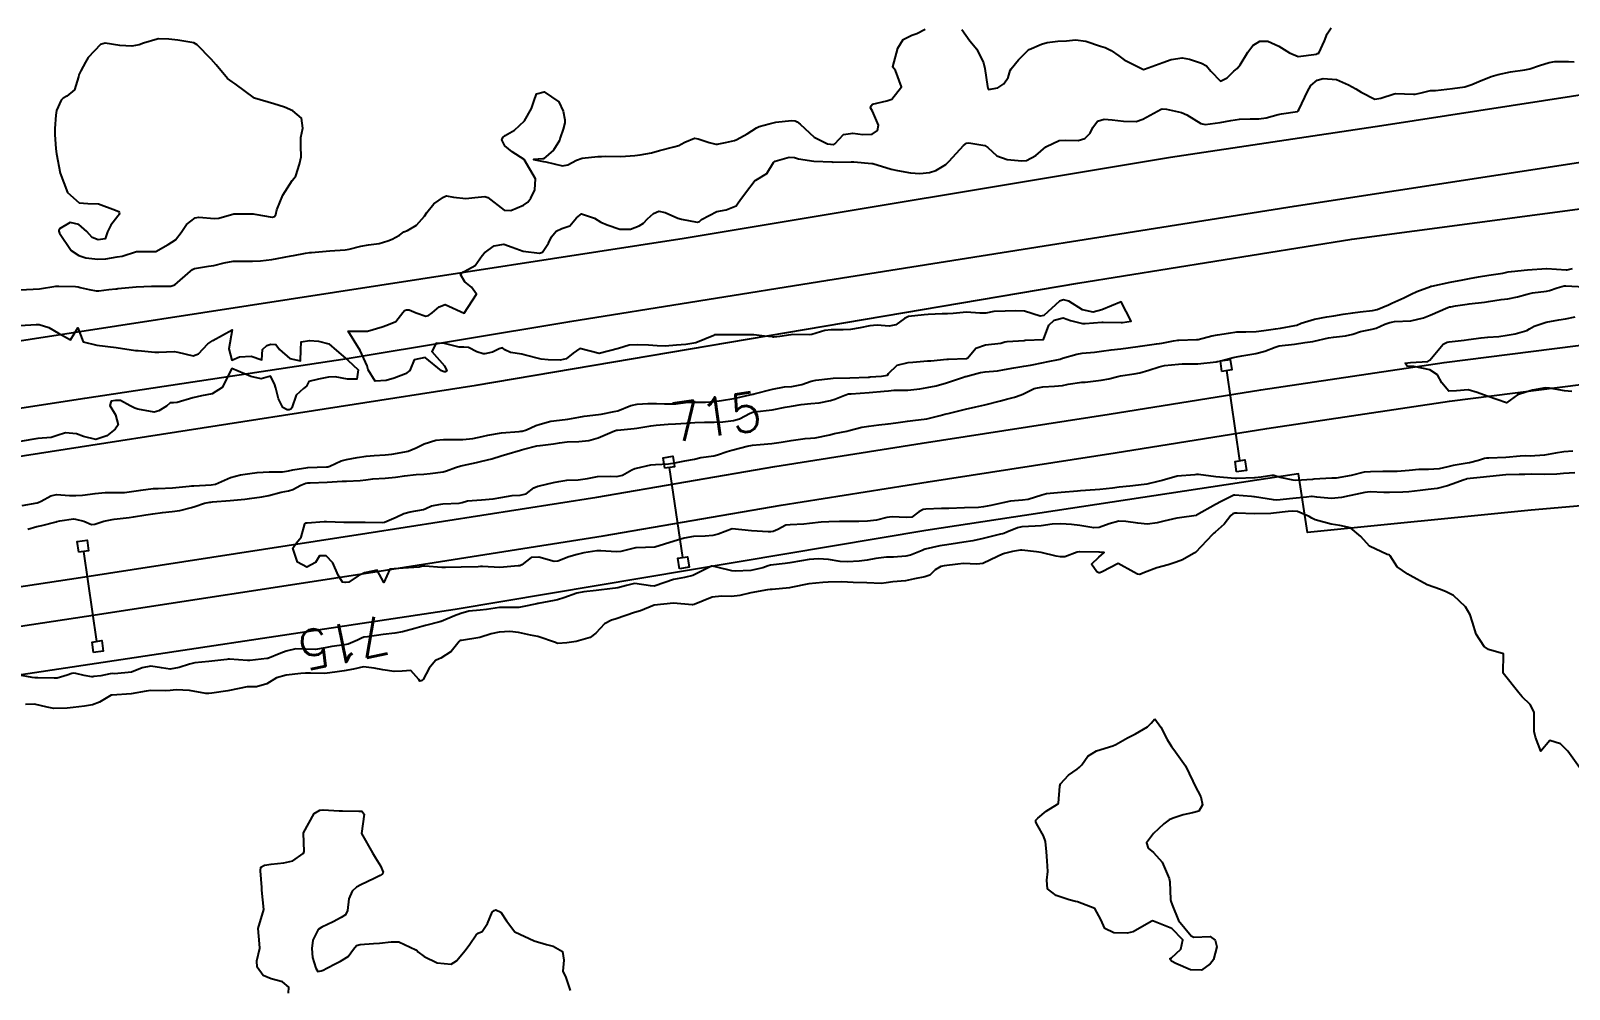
# Model space of a CAD drawing. Header units: metres. Extents: x 307586 to 320046, y 7427249 to 7434250.
# Drawn here: x 310636.6 to 310795.9, y 7432632.2 to 7432731.5 of the extents above; entities that cross this region are included whole.
import ezdxf
from ezdxf.enums import TextEntityAlignment as Align

# ---------------------------------------------------------------- set-up
doc = ezdxf.new("R2010")
doc.units = ezdxf.units.M
doc.header["$MEASUREMENT"] = 0
for name, color, linetype in [('Cotas', 45, 'Continuous'), ('Curvas de Nivel 1m', 11, 'Continuous'), ('Curvas de Nivel 5m', 15, 'Continuous'), ('Divisa', 42, 'FENCELINE2'), ('Linha Férrea', 20, 'Continuous'), ('Portico', 45, 'Continuous'), ('Vias Primárias', 230, 'Continuous')]:
    doc.layers.add(name, color=color, linetype=linetype)
doc.styles.add('Style-STANDARD', font='STANDARD.shx')
doc.linetypes.add('FENCELINE2', pattern='A,0.25,-0.1,[132,ltypeshp.shx,S=0.1,R=0,X=-0.1,Y=0],-0.1,1', length=1.45)

msp = doc.modelspace()

# ---------------------------------------------------------------- linework, layer by layer
at = {"layer": 'Curvas de Nivel 1m', "flags": 128}
for points, elevation in [([(310635.56, 7432704.61), (310637.56, 7432704.73), (310639.26, 7432705.01), (310639.57, 7432705.02), (310641.28, 7432704.98), (310641.57, 7432704.93), (310641.76, 7432704.88), (310642.71, 7432704.67), (310643.43, 7432704.53), (310643.56, 7432704.52), (310643.69, 7432704.53), (310644.73, 7432704.65), (310645.46, 7432704.74), (310645.56, 7432704.74), (310645.67, 7432704.75), (310647.57, 7432704.93), (310649.16, 7432705), (310649.57, 7432705), (310651.14, 7432705), (310651.57, 7432705.16), (310653.2, 7432706.55), (310653.4, 7432706.73), (310653.59, 7432706.83), (310655.05, 7432707.07), (310655.59, 7432707.16), (310656.66, 7432707.44), (310657.6, 7432707.58), (310658.5, 7432707.59), (310659.6, 7432707.61), (310660.42, 7432707.64), (310661.6, 7432707.77), (310662.16, 7432707.88), (310663.61, 7432708.16), (310663.84, 7432708.19), (310665.09, 7432708.41), (310665.53, 7432708.49), (310665.61, 7432708.5), (310665.72, 7432708.5), (310667.62, 7432708.67), (310669.2, 7432708.78), (310669.62, 7432708.84), (310670.81, 7432709.15), (310671.62, 7432709.29), (310672.73, 7432709.42), (310673.63, 7432709.69), (310674.06, 7432709.87), (310674.83, 7432710.29), (310675.29, 7432710.63), (310675.64, 7432710.78), (310676.6, 7432711.31), (310677.43, 7432712.25), (310677.67, 7432712.63), (310678.37, 7432713.54), (310679.38, 7432714.23), (310679.58, 7432714.33), (310679.68, 7432714.35), (310680.41, 7432714.22), (310681.68, 7432714.1), (310682.62, 7432714.2), (310683.68, 7432714.3), (310683.97, 7432714.18), (310685.67, 7432712.88), (310686.37, 7432712.85), (310687.68, 7432713.41), (310688.11, 7432713.7), (310688.44, 7432714.12), (310688.84, 7432714.97), (310688.92, 7432716.12), (310687.73, 7432718.13), (310686.5, 7432718.91), (310685.75, 7432719.54), (310685.44, 7432720.16), (310685.51, 7432720.41), (310685.76, 7432720.61), (310686.74, 7432721.17), (310687.78, 7432722.13), (310688.5, 7432723.42), (310688.73, 7432724.12), (310689.01, 7432724.92), (310689.81, 7432725.12), (310691.31, 7432724.09), (310691.79, 7432723.12), (310691.94, 7432722.24), (310691.95, 7432722.09), (310691.94, 7432721.93), (310691.77, 7432721.28), (310691.48, 7432720.37), (310691.38, 7432720.09), (310690.76, 7432719.08), (310689.73, 7432718.21), (310689.66, 7432718.18), (310688.7, 7432718.12), (310689.73, 7432717.92), (310689.97, 7432717.87), (310691.72, 7432717.48), (310692.24, 7432717.57), (310693.14, 7432718.07), (310693.74, 7432718.28), (310695.36, 7432718.42), (310695.74, 7432718.45), (310696.17, 7432718.47), (310697.74, 7432718.44), (310699.2, 7432718.53), (310699.74, 7432718.6), (310700.91, 7432718.81), (310701.74, 7432719.07), (310703.24, 7432719.44), (310703.75, 7432719.58), (310703.98, 7432719.71), (310704.36, 7432719.93), (310705.36, 7432720.32), (310705.76, 7432720.28), (310706.9, 7432719.9), (310707.57, 7432719.71), (310707.75, 7432719.72), (310707.9, 7432719.74), (310708.57, 7432719.88), (310709.52, 7432720.11), (310709.76, 7432720.2), (310710.84, 7432720.79), (310711.78, 7432721.41), (310712.08, 7432721.55), (310713.09, 7432721.83), (310713.78, 7432721.99), (310715.42, 7432722.17), (310715.79, 7432722.12), (310716.01, 7432722.02), (310716.31, 7432721.79), (310717.76, 7432720.44), (310719.13, 7432719.76), (310719.75, 7432719.68), (310719.81, 7432719.69), (310719.91, 7432719.75), (310720.81, 7432720.7), (310721.77, 7432720.85), (310722.79, 7432720.7), (310723.77, 7432720.74), (310724.33, 7432721.14), (310724.42, 7432721.69), (310723.8, 7432723.12), (310723.59, 7432723.49), (310723.65, 7432723.7), (310723.8, 7432723.86), (310725.3, 7432724.19), (310725.81, 7432724.39), (310726.8, 7432725.67), (310726.17, 7432727.35), (310725.91, 7432727.68), (310725.9, 7432727.72), (310726.43, 7432729.67), (310726.99, 7432730.56), (310727.89, 7432731), (310728.38, 7432731.16), (310729.24, 7432731.64)], 713), ([(310733.04, 7432731.59), (310733.89, 7432730.42), (310734.59, 7432729.57), (310735.29, 7432728.14), (310735.44, 7432727.56), (310735.71, 7432725.68), (310735.73, 7432725.56), (310735.82, 7432725.39), (310736.78, 7432725.55), (310737.41, 7432725.96), (310737.84, 7432726.61), (310738.04, 7432727.34), (310738.15, 7432727.53), (310738.93, 7432728.46), (310739.87, 7432729.42), (310739.92, 7432729.46), (310740.02, 7432729.51), (310741.31, 7432730.06), (310741.88, 7432730.26), (310742.99, 7432730.37), (310743.89, 7432730.43), (310744.83, 7432730.51), (310745.89, 7432730.39), (310747.42, 7432729.88), (310747.88, 7432729.71), (310748.5, 7432729.41), (310749.32, 7432728.85), (310749.86, 7432728.46), (310751.71, 7432727.52), (310751.85, 7432727.46), (310751.95, 7432727.47), (310753.86, 7432728.19), (310754.71, 7432728.49), (310755.87, 7432728.67), (310756.64, 7432728.53), (310757.86, 7432728.09), (310758.38, 7432727.82), (310758.83, 7432727.29), (310759.84, 7432726.23), (310760.51, 7432726.6), (310761.23, 7432727.26), (310761.57, 7432727.54), (310761.86, 7432727.94), (310762.66, 7432729.24), (310763.19, 7432729.93), (310763.89, 7432730.4), (310764.73, 7432730.37), (310765.88, 7432729.87), (310766.98, 7432729.19), (310767.87, 7432728.79), (310769.76, 7432729.04), (310769.87, 7432729.09), (310769.92, 7432729.11), (310770.01, 7432729.15), (310770.61, 7432730.43), (310770.89, 7432731.14), (310771.28, 7432731.77)], 713), ([(310635.76, 7432682.28), (310637.3, 7432682.58), (310637.42, 7432682.61), (310637.72, 7432682.73), (310638.73, 7432683.3), (310639.31, 7432683.42), (310640.67, 7432683.34), (310641.31, 7432683.31), (310641.99, 7432683.36), (310643.31, 7432683.54), (310644.34, 7432683.62), (310645.31, 7432683.64), (310646.34, 7432683.65), (310647.31, 7432683.77), (310648.03, 7432683.89), (310649.32, 7432684.04), (310649.84, 7432684.06), (310651.32, 7432684.11), (310653.05, 7432684.28), (310653.32, 7432684.32), (310653.52, 7432684.34), (310655.32, 7432684.43), (310655.76, 7432684.51), (310657.33, 7432685.18), (310658.35, 7432685.46), (310659.33, 7432685.6), (310660.09, 7432685.71), (310661.34, 7432685.79), (310662.7, 7432685.79), (310663.34, 7432685.88), (310663.78, 7432685.98), (310665.34, 7432686.21), (310667.28, 7432686.31), (310667.34, 7432686.31), (310667.4, 7432686.31), (310667.63, 7432686.37), (310668.79, 7432686.91), (310669.35, 7432687.05), (310670.44, 7432687.25), (310671.36, 7432687.4), (310672.2, 7432687.48), (310673.36, 7432687.53), (310674.03, 7432687.62), (310675.37, 7432687.85), (310675.72, 7432687.93), (310676.56, 7432688.26), (310677.38, 7432688.67), (310678.58, 7432689.04), (310679.38, 7432689.11), (310680.47, 7432689.13), (310681.38, 7432689.13), (310682.41, 7432689.23), (310683.39, 7432689.45), (310683.97, 7432689.59), (310685.39, 7432689.81), (310687.22, 7432689.96), (310687.39, 7432689.98), (310687.52, 7432690), (310687.96, 7432690.12), (310688.95, 7432690.56), (310689.4, 7432690.73), (310690.49, 7432691.01), (310691.41, 7432691.13), (310692.24, 7432691.24), (310693.41, 7432691.45), (310693.94, 7432691.53), (310695.42, 7432691.71), (310695.7, 7432691.75), (310697.06, 7432692.02), (310697.42, 7432692.11), (310698.78, 7432692.65), (310699.43, 7432692.78), (310700.55, 7432692.86), (310701.43, 7432692.86), (310702.28, 7432692.81), (310703.43, 7432692.83), (310704.43, 7432692.94), (310705.43, 7432692.98), (310706.52, 7432692.99), (310707.43, 7432693.06), (310708.17, 7432693.15), (310709.44, 7432693.36), (310711.41, 7432693.82), (310711.44, 7432693.83), (310711.55, 7432693.85), (310713.45, 7432694.35), (310714.69, 7432694.57), (310715.45, 7432694.63), (310716.5, 7432694.83), (310717.46, 7432695.16), (310717.94, 7432695.28), (310719.46, 7432695.46), (310719.73, 7432695.48), (310721.46, 7432695.52), (310723.34, 7432695.58), (310723.46, 7432695.59), (310723.56, 7432695.6), (310724.72, 7432695.69), (310725.34, 7432695.8), (310725.47, 7432695.96), (310726.34, 7432696.81), (310727.48, 7432697.11), (310727.98, 7432697.15), (310729.49, 7432697.26), (310729.83, 7432697.29), (310731.49, 7432697.43), (310731.66, 7432697.44), (310733.49, 7432697.53), (310733.54, 7432697.53), (310733.67, 7432697.58), (310734.49, 7432698.59), (310735.51, 7432698.92), (310737.08, 7432699.11), (310737.51, 7432699.24), (310737.75, 7432699.29), (310739.51, 7432699.39), (310739.62, 7432699.4), (310741.51, 7432699.49), (310742.07, 7432700.95), (310742.6, 7432701.47), (310743.55, 7432701.71), (310744.29, 7432701.45), (310745.54, 7432701.14), (310745.83, 7432701.15), (310747.54, 7432701.28), (310747.67, 7432701.28), (310749.54, 7432701.24), (310749.68, 7432701.25), (310750.6, 7432701.38), (310749.56, 7432703.39), (310747.55, 7432702.56), (310746.66, 7432702.32), (310745.55, 7432702.57), (310744.14, 7432703.45), (310743.56, 7432703.6), (310743.15, 7432703.47), (310741.55, 7432701.97), (310741.15, 7432701.89), (310739.55, 7432702.41), (310738.63, 7432702.44), (310737.55, 7432702.43), (310736.37, 7432702.37), (310735.55, 7432702.21), (310734.9, 7432702.21), (310733.55, 7432702.33), (310732.14, 7432702.19), (310731.55, 7432702.13), (310731.02, 7432702.14), (310729.55, 7432702.06), (310729.15, 7432702.03), (310727.54, 7432701.85), (310727.13, 7432701.66), (310726.21, 7432701), (310725.53, 7432700.88), (310724.27, 7432700.96), (310723.53, 7432700.91), (310722.54, 7432700.7), (310721.52, 7432700.52), (310720.78, 7432700.48), (310719.52, 7432700.49), (310718.87, 7432700.41), (310717.52, 7432700.01), (310717.31, 7432699.98), (310715.52, 7432699.99), (310715.35, 7432699.97), (310714.22, 7432699.81), (310713.59, 7432699.74), (310713.51, 7432699.74), (310713.45, 7432699.75), (310712.62, 7432699.83), (310711.51, 7432699.95), (310711.41, 7432699.96), (310709.51, 7432699.96), (310709.42, 7432699.96), (310707.51, 7432699.97), (310707.45, 7432699.95), (310707.36, 7432699.89), (310705.51, 7432699.15), (310704.47, 7432698.96), (310703.5, 7432698.88), (310702.32, 7432698.78), (310701.5, 7432698.82), (310700.6, 7432698.88), (310699.5, 7432698.93), (310698.61, 7432698.89), (310697.5, 7432698.54), (310695.49, 7432698.04), (310693.5, 7432698.56), (310692.81, 7432698.07), (310692.09, 7432697.47), (310691.48, 7432697.33), (310690.21, 7432697.37), (310689.48, 7432697.46), (310687.72, 7432697.9), (310687.49, 7432697.95), (310686.33, 7432698.15), (310685.75, 7432698.41), (310685.5, 7432698.61), (310685.13, 7432698.53), (310684.47, 7432698.17), (310683.68, 7432697.99), (310683.49, 7432697.99), (310682.82, 7432698.19), (310681.96, 7432698.67), (310681.5, 7432698.68), (310681.02, 7432698.7), (310679.5, 7432699.06), (310678.64, 7432699.1), (310678.18, 7432698.24), (310679.47, 7432696.75), (310679.74, 7432696.23), (310679.56, 7432696.13), (310679.46, 7432696.13), (310679.16, 7432696.23), (310677.48, 7432697.63), (310676.35, 7432697.39), (310675.91, 7432696.27), (310675.46, 7432695.92), (310674.27, 7432695.48), (310673.45, 7432695.23), (310672.3, 7432695.17), (310671.57, 7432696.33), (310671.47, 7432696.76), (310670.76, 7432698.34), (310669.51, 7432700.35), (310671.51, 7432700.33), (310673.03, 7432700.79), (310673.52, 7432700.95), (310674.46, 7432701.36), (310675.16, 7432702.28), (310675.35, 7432702.47), (310675.55, 7432702.56), (310675.84, 7432702.57), (310676.54, 7432702.26), (310677.54, 7432701.89), (310677.82, 7432701.96), (310678.21, 7432702.24), (310678.93, 7432702.85), (310679.55, 7432703.12), (310681.54, 7432702.21), (310682.81, 7432704.19), (310682.27, 7432704.9), (310681.58, 7432705.45), (310681.15, 7432706.21), (310681.35, 7432706.45), (310681.59, 7432706.55), (310682.65, 7432707.15), (310683.37, 7432708.18), (310683.62, 7432708.47), (310684.62, 7432709.18), (310685.62, 7432709.35), (310686.51, 7432709.04), (310687.62, 7432708.63), (310689.32, 7432708.41), (310689.62, 7432708.53), (310690.26, 7432709.47), (310690.57, 7432710.1), (310691.04, 7432710.7), (310691.65, 7432710.97), (310692.47, 7432711.26), (310693.16, 7432712.07), (310693.67, 7432712.51), (310695.03, 7432712.05), (310695.66, 7432711.65), (310696.33, 7432711.35), (310697.65, 7432710.92), (310698.73, 7432710.91), (310699.65, 7432711.24), (310700.1, 7432711.54), (310700.52, 7432711.98), (310701.11, 7432712.54), (310701.67, 7432712.76), (310702.34, 7432712.64), (310703.66, 7432712.05), (310704.02, 7432711.94), (310705.66, 7432711.64), (310705.88, 7432711.69), (310706.11, 7432711.91), (310707.67, 7432712.73), (310708.65, 7432712.9), (310709.68, 7432713.33), (310709.91, 7432713.64), (310710.05, 7432713.87), (310710.74, 7432714.82), (310711.55, 7432715.85), (310711.62, 7432715.94), (310711.71, 7432715.99), (310712.86, 7432716.68), (310713.54, 7432717.82), (310713.73, 7432717.96), (310715.17, 7432718.37), (310715.74, 7432718.34), (310716.15, 7432718.21), (310717.73, 7432717.96), (310719.62, 7432717.87), (310719.73, 7432717.86), (310721.6, 7432717.87), (310721.73, 7432717.88), (310721.88, 7432717.87), (310723.73, 7432717.72), (310723.83, 7432717.7), (310725.72, 7432717.13), (310726.39, 7432717), (310727.72, 7432716.74), (310728.69, 7432716.67), (310729.72, 7432716.79), (310730.37, 7432716.97), (310731.41, 7432717.61), (310731.57, 7432717.77), (310731.74, 7432717.95), (310733.24, 7432719.59), (310733.52, 7432719.82), (310733.76, 7432719.85), (310735.42, 7432719.56), (310735.75, 7432719.36), (310736.69, 7432718.49), (310737.74, 7432718.14), (310739.27, 7432717.98), (310739.74, 7432718.03), (310740.71, 7432718.53), (310741.75, 7432719.43), (310741.82, 7432719.49), (310743.14, 7432720.1), (310743.76, 7432720.14), (310745.1, 7432720.11), (310745.77, 7432720.3), (310746.35, 7432720.86), (310746.63, 7432721.43), (310747.1, 7432722.11), (310747.79, 7432722.29), (310748.63, 7432722.24), (310749.79, 7432722.08), (310751.1, 7432722.07), (310751.79, 7432722.3), (310753.7, 7432723.34), (310753.8, 7432723.37), (310754.24, 7432723.34), (310755.8, 7432723.01), (310756.36, 7432722.75), (310757.79, 7432721.86), (310758.26, 7432721.76), (310759.79, 7432721.96), (310760.89, 7432722.16), (310761.79, 7432722.29), (310762.91, 7432722.35), (310763.79, 7432722.35), (310764.56, 7432722.45), (310765.8, 7432722.78), (310766.15, 7432722.85), (310767.8, 7432723.1), (310767.89, 7432723.18), (310767.97, 7432723.34), (310768.83, 7432725.16), (310769.2, 7432725.79), (310769.84, 7432726.34), (310770.46, 7432726.53), (310771.84, 7432726.4), (310773.08, 7432725.87), (310773.83, 7432725.44), (310774.39, 7432725.09), (310775.82, 7432724.38), (310776.42, 7432724.47), (310777.83, 7432724.94), (310777.94, 7432724.95), (310779.83, 7432724.88), (310779.98, 7432724.88), (310780.6, 7432725.02), (310781.57, 7432725.28), (310781.84, 7432725.28), (310782.1, 7432725.27), (310783.84, 7432725.47), (310785.14, 7432725.66), (310785.84, 7432725.88), (310786.58, 7432726.22), (310787.85, 7432726.71), (310788.58, 7432726.93), (310789.86, 7432727.21), (310791.33, 7432727.42), (310791.86, 7432727.53), (310792.85, 7432727.86), (310793.87, 7432728.18), (310794.46, 7432728.26), (310795.87, 7432728.26), (310796.45, 7432728.25)], 714), ([(310796.31, 7432687.91), (310795.38, 7432687.83), (310794.53, 7432687.7), (310793.38, 7432687.51), (310791.9, 7432687.4), (310791.38, 7432687.42), (310790.87, 7432687.41), (310789.38, 7432687.26), (310787.63, 7432687.19), (310787.38, 7432687.2), (310787.15, 7432687.17), (310786.54, 7432686.95), (310785.61, 7432686.72), (310785.37, 7432686.67), (310783.93, 7432686.42), (310783.37, 7432686.29), (310782.47, 7432686.1), (310781.36, 7432686.03), (310780.37, 7432686.01), (310779.36, 7432685.91), (310778.13, 7432685.82), (310777.36, 7432685.82), (310776.63, 7432685.8), (310775.36, 7432685.79), (310774.7, 7432685.75), (310773.36, 7432685.39), (310771.81, 7432685.12), (310771.37, 7432685.11), (310771.35, 7432685.11), (310769.5, 7432685), (310769.35, 7432684.99), (310767.64, 7432684.89), (310767.35, 7432684.9), (310766, 7432685.19), (310765.35, 7432685.4), (310765.14, 7432685.41), (310764.06, 7432685.21), (310763.42, 7432685.15), (310763.35, 7432685.15), (310761.52, 7432685.08), (310761.35, 7432685.08), (310759.35, 7432685.27), (310757.55, 7432685.49), (310757.35, 7432685.49), (310757.18, 7432685.48), (310755.35, 7432685.32), (310753.81, 7432684.87), (310753.34, 7432684.77), (310752.19, 7432684.51), (310751.34, 7432684.39), (310750.44, 7432684.28), (310749.33, 7432684.18), (310748.64, 7432684.1), (310747.33, 7432683.94), (310746.85, 7432683.91), (310745.33, 7432683.8), (310745.01, 7432683.76), (310743.32, 7432683.62), (310741.81, 7432683.48), (310741.32, 7432683.37), (310739.92, 7432682.91), (310739.32, 7432682.85), (310738.09, 7432682.75), (310737.31, 7432682.55), (310736.06, 7432682.3), (310735.31, 7432682.16), (310734.79, 7432682.09), (310733.31, 7432682.04), (310731.69, 7432681.98), (310731.31, 7432681.98), (310730.94, 7432681.98), (310729.31, 7432681.91), (310729.06, 7432681.88), (310728.6, 7432681.64), (310727.86, 7432681.08), (310727.29, 7432681.04), (310725.85, 7432681.12), (310725.29, 7432681.03), (310724.22, 7432680.76), (310723.29, 7432680.65), (310722.37, 7432680.63), (310721.29, 7432680.63), (310720.4, 7432680.62), (310719.29, 7432680.59), (310718.47, 7432680.57), (310717.28, 7432680.44), (310716.7, 7432680.36), (310715.28, 7432680.3), (310714.84, 7432680.24), (310713.99, 7432679.81), (310713.5, 7432679.59), (310713.27, 7432679.55), (310713.01, 7432679.56), (310711.27, 7432679.66), (310709.27, 7432679.87), (310707.83, 7432679.32), (310707.27, 7432679.18), (310706.48, 7432679.12), (310705.26, 7432679.07), (310704.3, 7432678.89), (310703.26, 7432678.59), (310701.25, 7432677.97), (310699.33, 7432677.92), (310699.25, 7432677.91), (310697.74, 7432677.51), (310697.25, 7432677.49), (310695.67, 7432677.61), (310695.25, 7432677.61), (310693.91, 7432677.38), (310693.24, 7432677.23), (310692.35, 7432676.96), (310691.23, 7432676.51), (310690.84, 7432676.48), (310689.24, 7432676.92), (310688.45, 7432676.9), (310687.49, 7432676.13), (310687.3, 7432676.05), (310687.22, 7432676.05), (310687.13, 7432676.04), (310685.22, 7432675.87), (310683.43, 7432675.97), (310683.22, 7432675.98), (310682.99, 7432675.95), (310681.22, 7432675.89), (310679.58, 7432675.86), (310679.22, 7432675.87), (310677.45, 7432676.02), (310677.22, 7432676), (310676.87, 7432675.91), (310675.22, 7432675.81), (310673.83, 7432675.68), (310673.2, 7432674.3), (310672.5, 7432675.6), (310671.21, 7432675.3), (310670.56, 7432674.99), (310669.59, 7432674.35), (310669.25, 7432674.3), (310669.2, 7432674.3), (310668.93, 7432674.35), (310668.49, 7432675.07), (310667.91, 7432676.36), (310667.23, 7432677.09), (310666.53, 7432677.08), (310666.14, 7432676.39), (310665.22, 7432675.9), (310664.25, 7432676.41), (310663.78, 7432677.88), (310664.15, 7432678.41), (310664.65, 7432679.02), (310665.01, 7432680.4), (310665.18, 7432680.49), (310665.27, 7432680.51), (310667.03, 7432680.62), (310667.28, 7432680.62), (310669.06, 7432680.57), (310669.28, 7432680.57), (310671.04, 7432680.57), (310671.28, 7432680.57), (310673.04, 7432680.54), (310673.28, 7432680.57), (310674.49, 7432681.09), (310675.29, 7432681.47), (310675.92, 7432681.64), (310677.3, 7432681.86), (310677.56, 7432681.98), (310678.15, 7432682.24), (310679.1, 7432682.43), (310679.31, 7432682.45), (310680.99, 7432682.53), (310681.31, 7432682.6), (310681.88, 7432682.77), (310683.31, 7432682.89), (310684.51, 7432682.97), (310685.31, 7432683.11), (310686.49, 7432683.32), (310687.32, 7432683.37), (310687.95, 7432683.49), (310688.72, 7432684.12), (310689.15, 7432684.29), (310689.33, 7432684.33), (310690.76, 7432684.67), (310691.33, 7432684.79), (310692.17, 7432684.92), (310693.33, 7432684.96), (310694.31, 7432685.07), (310695.34, 7432685.3), (310696.64, 7432685.33), (310697.34, 7432685.3), (310697.92, 7432685.42), (310698.88, 7432685.99), (310699.21, 7432686.13), (310699.35, 7432686.16), (310700.84, 7432686.49), (310701.35, 7432686.54), (310702.69, 7432686.61), (310703.35, 7432686.72), (310704.37, 7432686.91), (310705.36, 7432687.1), (310706.02, 7432687.25), (310707.37, 7432687.44), (310707.74, 7432687.52), (310708.74, 7432687.88), (310709.23, 7432688.02), (310709.37, 7432688.05), (310710.82, 7432688.42), (310711.38, 7432688.53), (310712.16, 7432688.62), (310713.38, 7432688.7), (310714.35, 7432688.85), (310715.39, 7432689.03), (310716.83, 7432689.23), (310717.39, 7432689.25), (310717.87, 7432689.29), (310719.39, 7432689.62), (310719.49, 7432689.65), (310719.86, 7432689.75), (310721.13, 7432690), (310721.4, 7432690.07), (310722.71, 7432690.4), (310723.41, 7432690.51), (310724.46, 7432690.64), (310725.41, 7432690.76), (310726.22, 7432690.86), (310727.41, 7432691.02), (310727.97, 7432691.09), (310729.42, 7432691.27), (310729.72, 7432691.32), (310730.82, 7432691.62), (310731.3, 7432691.74), (310731.42, 7432691.78), (310731.65, 7432691.83), (310733.43, 7432692.25), (310734.49, 7432692.51), (310735.43, 7432692.73), (310737.04, 7432693.14), (310737.44, 7432693.25), (310737.66, 7432693.31), (310738.52, 7432693.52), (310739.21, 7432693.74), (310739.45, 7432693.86), (310740.55, 7432694.4), (310741.45, 7432694.58), (310742.64, 7432694.65), (310743.46, 7432694.73), (310744.07, 7432694.84), (310745.46, 7432695.05), (310745.81, 7432695.08), (310747.46, 7432695.26), (310748.26, 7432695.41), (310749.2, 7432695.66), (310749.47, 7432695.73), (310750.91, 7432695.94), (310751.47, 7432696.04), (310752.42, 7432696.3), (310753.49, 7432696.65), (310754.05, 7432696.78), (310755.49, 7432696.94), (310755.85, 7432696.95), (310757.49, 7432696.96), (310759.39, 7432697.17), (310759.49, 7432697.19), (310759.56, 7432697.2), (310759.88, 7432697.27), (310761.14, 7432697.61), (310761.5, 7432697.7), (310762.05, 7432697.79), (310763.5, 7432698.04), (310764.43, 7432698.29), (310765.51, 7432698.7), (310765.9, 7432698.81), (310767.51, 7432699.01), (310768.58, 7432699.16), (310769.38, 7432699.29), (310769.52, 7432699.32), (310771.02, 7432699.64), (310771.52, 7432699.71), (310772.78, 7432699.85), (310773.53, 7432700.03), (310774.33, 7432700.3), (310775.53, 7432700.55), (310775.96, 7432700.66), (310776.86, 7432701.07), (310777.36, 7432701.24), (310777.55, 7432701.29), (310777.84, 7432701.35), (310779.55, 7432701.42), (310780.85, 7432701.71), (310781.55, 7432702.01), (310783.36, 7432702.78), (310783.56, 7432702.85), (310783.67, 7432702.87), (310784.17, 7432702.97), (310785.38, 7432703.15), (310785.57, 7432703.18), (310787.16, 7432703.36), (310787.57, 7432703.42), (310788.89, 7432703.61), (310789.57, 7432703.69), (310790.59, 7432703.89), (310791.58, 7432704.19), (310792.15, 7432704.32), (310793.59, 7432704.5), (310793.88, 7432704.57), (310794.69, 7432704.85), (310795.41, 7432705.03), (310795.59, 7432705.04), (310797.47, 7432704.94)], 716), ([(310635.52, 7432700.94), (310637.21, 7432701.05), (310637.52, 7432701.02), (310638.53, 7432700.72), (310639.51, 7432700.14), (310640.75, 7432699.45), (310641.51, 7432700.69), (310642.07, 7432699.25), (310643.5, 7432698.91), (310645.49, 7432698.64), (310647.49, 7432698.36), (310647.77, 7432698.33), (310649.49, 7432698.17), (310649.91, 7432698.16), (310651.49, 7432698.24), (310651.89, 7432698.17), (310653.48, 7432697.78), (310654.02, 7432698), (310654.49, 7432698.53), (310654.99, 7432699.03), (310655.5, 7432699.37), (310657.51, 7432700.49), (310657.16, 7432698.5), (310657.48, 7432697.35), (310658.27, 7432697.69), (310659.48, 7432697.76), (310660.58, 7432697.36), (310660.66, 7432698.46), (310661.1, 7432698.85), (310661.5, 7432699), (310662.03, 7432698.98), (310662.41, 7432698.44), (310663.48, 7432697.52), (310664.59, 7432697.29), (310664.61, 7432698.41), (310664.66, 7432699.25), (310665.5, 7432699.37), (310666.43, 7432699.31), (310667.5, 7432699.03), (310668.29, 7432698.36), (310669.48, 7432697.33), (310670.55, 7432696.34), (310670.41, 7432695.38), (310669.45, 7432695.36), (310668.18, 7432695.63), (310667.46, 7432695.59), (310666.45, 7432695.39), (310665.45, 7432695.12), (310665.19, 7432694.66), (310664.89, 7432694.41), (310664.14, 7432693.7), (310663.68, 7432692.42), (310663.58, 7432692.26), (310663.42, 7432692.2), (310663.19, 7432692.2), (310662.74, 7432692.43), (310662.31, 7432693.32), (310662.01, 7432694.44), (310661.9, 7432694.89), (310661.46, 7432695.7), (310660.49, 7432695.42), (310659.45, 7432695.64), (310657.46, 7432696.49), (310656.45, 7432694.5), (310655.44, 7432693.87), (310654.32, 7432693.64), (310653.43, 7432693.45), (310651.8, 7432692.94), (310651.43, 7432692.92), (310651.09, 7432692.91), (310650.7, 7432692.58), (310649.91, 7432692.09), (310649.41, 7432691.95), (310647.75, 7432692.28), (310647.42, 7432692.38), (310646.95, 7432692.62), (310645.95, 7432693.16), (310645.43, 7432693.16), (310644.98, 7432693.09), (310644.84, 7432692.65), (310645.41, 7432691.67), (310645.7, 7432690.64), (310645.39, 7432690.2), (310644.52, 7432689.51), (310643.38, 7432689.12), (310642.12, 7432689.42), (310641.38, 7432689.7), (310640.25, 7432689.83), (310639.38, 7432689.53), (310638.76, 7432689.33), (310637.38, 7432689.23), (310635.54, 7432688.93)], 714), ([(310796.2, 7432694.1), (310795.46, 7432694.15), (310793.88, 7432694.44), (310793.47, 7432694.48), (310792.13, 7432694.22), (310791.46, 7432694.03), (310790.59, 7432693.76), (310789.44, 7432692.91), (310787.45, 7432693.61), (310786.41, 7432694), (310785.46, 7432694.26), (310784.27, 7432694.16), (310783.46, 7432694.12), (310782.74, 7432694.99), (310782.29, 7432695.81), (310781.49, 7432696.35), (310779.84, 7432696.67), (310779.49, 7432696.68), (310779.17, 7432696.71), (310778.96, 7432697.04), (310779.49, 7432697.1), (310781.29, 7432697.22), (310781.5, 7432697.33), (310782.89, 7432698.99), (310783.3, 7432699.2), (310783.52, 7432699.24), (310785.06, 7432699.43), (310785.52, 7432699.47), (310786.82, 7432699.65), (310787.52, 7432699.74), (310788.65, 7432699.8), (310789.53, 7432699.92), (310790.35, 7432700.08), (310791.54, 7432700.42), (310791.83, 7432700.59), (310792.32, 7432700.88), (310793.55, 7432701.28), (310794.87, 7432701.52), (310795.55, 7432701.62), (310796.56, 7432701.82)], 717), ([(310797, 7432655.16), (310795.81, 7432656.83), (310795.02, 7432657.59), (310793.93, 7432657.95), (310793.01, 7432656.86), (310792.46, 7432658.3), (310792.3, 7432658.87), (310792.3, 7432659.62), (310792.31, 7432660.87), (310791.88, 7432661.68), (310791.08, 7432662.48), (310790.72, 7432662.89), (310789.11, 7432664.91), (310789.13, 7432666.91), (310787.57, 7432667.37), (310787.14, 7432667.67), (310786.32, 7432668.95), (310785.91, 7432670.22), (310785.7, 7432670.95), (310785.19, 7432671.8), (310783.96, 7432672.97), (310783.21, 7432673.35), (310782.62, 7432673.58), (310781.22, 7432674.06), (310779.47, 7432675.03), (310779.23, 7432675.17), (310778.14, 7432675.94), (310777.4, 7432677.06), (310777.34, 7432677.14), (310777.25, 7432677.18), (310777.1, 7432677.21), (310775.26, 7432678.06), (310774.36, 7432679.09), (310773.29, 7432679.97), (310772.19, 7432680.22), (310771.29, 7432680.34), (310769.62, 7432680.82), (310769.3, 7432680.98), (310769.01, 7432681.15), (310767.81, 7432681.67), (310767.31, 7432681.71), (310766.84, 7432681.65), (310765.31, 7432681.48), (310765.05, 7432681.46), (310763.31, 7432681.43), (310761.57, 7432681.51), (310761.31, 7432681.5), (310761.12, 7432681.43), (310760.9, 7432681.25), (310760.21, 7432680.34), (310759.28, 7432679.51), (310759.14, 7432679.41), (310758.99, 7432679.27), (310757.25, 7432677.43), (310757.18, 7432677.38), (310757.02, 7432677.3), (310755.9, 7432676.66), (310755.24, 7432676.41), (310754.41, 7432676.16), (310753.24, 7432675.82), (310751.97, 7432675.36), (310751.47, 7432675.13), (310751.23, 7432675.17), (310750.85, 7432675.37), (310749.24, 7432676.27), (310747.58, 7432675.41), (310747.35, 7432675.3), (310747.23, 7432675.3), (310747.03, 7432675.42), (310746.46, 7432676.21), (310747.25, 7432676.94), (310747.78, 7432677.41), (310747.3, 7432677.47), (310747.25, 7432677.46), (310747.22, 7432677.45), (310745.25, 7432677.49), (310745.21, 7432677.49), (310744.99, 7432677.44), (310743.72, 7432676.98), (310743.25, 7432676.97), (310742.83, 7432677.05), (310741.25, 7432677.41), (310740.77, 7432677.49), (310739.25, 7432677.65), (310739.11, 7432677.65), (310738.28, 7432677.52), (310737.46, 7432677.32), (310737.25, 7432677.26), (310736.73, 7432677.02), (310735.23, 7432676.28), (310734.59, 7432676.21), (310733.23, 7432676.27), (310732.62, 7432676.2), (310731.23, 7432676.05), (310730.87, 7432675.97), (310730.29, 7432675.62), (310729.75, 7432675.09), (310729.22, 7432674.9), (310728.15, 7432674.7), (310727.21, 7432674.49), (310725.92, 7432674.38), (310725.21, 7432674.27), (310724.69, 7432674.21), (310723.21, 7432674.29), (310721.81, 7432674.33), (310721.21, 7432674.34), (310720.56, 7432674.38), (310719.21, 7432674.35), (310718.65, 7432674.31), (310717.21, 7432674.18), (310715.33, 7432673.8), (310715.2, 7432673.77), (310713.43, 7432673.59), (310713.2, 7432673.59), (310712.94, 7432673.57), (310711.2, 7432673.23), (310710.07, 7432672.98), (310709.19, 7432672.87), (310708.17, 7432672.91), (310707.19, 7432672.81), (310705.32, 7432672.05), (310705.18, 7432671.99), (310705.12, 7432671.99), (310703.19, 7432672.18), (310701.18, 7432671.97), (310699.77, 7432671.39), (310699.17, 7432671.21), (310698.26, 7432670.9), (310697.16, 7432670.52), (310696.78, 7432670.4), (310696.06, 7432670.03), (310695.14, 7432669.08), (310694.56, 7432668.62), (310693.13, 7432668.2), (310692.15, 7432668.07), (310691.21, 7432668.01), (310691.13, 7432668.02), (310690.97, 7432668.09), (310689.14, 7432668.71), (310688.39, 7432668.86), (310687.14, 7432669.14), (310686.25, 7432669.24), (310685.14, 7432669.17), (310684.33, 7432668.98), (310683.14, 7432668.62), (310681.24, 7432668.31), (310681.13, 7432668.29), (310681.08, 7432668.26), (310681.02, 7432668.21), (310680.17, 7432667.17), (310679.11, 7432666.47), (310678.94, 7432666.4), (310678.54, 7432666.24), (310677.89, 7432665.44), (310677.27, 7432664.25), (310677.16, 7432664.17), (310677.08, 7432664.13), (310676.93, 7432664.1), (310676.83, 7432664.25), (310676.01, 7432665.19), (310675.09, 7432665.13), (310674.28, 7432665.1), (310673.09, 7432665.27), (310672.22, 7432665.43), (310671.1, 7432665.58), (310670.08, 7432665.35), (310669.09, 7432665.17), (310668.39, 7432665.06), (310667.09, 7432664.9), (310665.62, 7432664.93), (310665.09, 7432664.92), (310664.61, 7432664.88), (310663.09, 7432664.73), (310662.09, 7432664.43), (310661.08, 7432663.81), (310660.02, 7432663.52), (310659.07, 7432663.49), (310658.22, 7432663.33), (310657.07, 7432663.08), (310655.39, 7432662.84), (310655.07, 7432662.81), (310654.76, 7432662.83), (310653.07, 7432663.12), (310651.7, 7432663.19), (310651.07, 7432663.11), (310650.55, 7432663.09), (310649.07, 7432663.13), (310648.6, 7432663.06), (310647.06, 7432662.77), (310645.08, 7432662.66), (310645.06, 7432662.66), (310645.05, 7432662.66), (310644.99, 7432662.64), (310643.78, 7432661.93), (310643.05, 7432661.65), (310642.22, 7432661.5), (310641.04, 7432661.37), (310640.43, 7432661.31), (310639.04, 7432661.27), (310638.35, 7432661.41), (310637.05, 7432661.71), (310636.12, 7432661.67)], 714), ([(310663.33, 7432631.78), (310663.37, 7432632.41), (310662.71, 7432632.96), (310661.53, 7432633.26), (310660.71, 7432633.62), (310660.1, 7432634.46), (310660.06, 7432635.13), (310660.36, 7432636.45), (310660.32, 7432636.88), (310660.2, 7432638.46), (310660.79, 7432640.45), (310660.57, 7432642.45), (310660.56, 7432642.72), (310660.43, 7432644.45), (310660.47, 7432644.83), (310660.85, 7432645.04), (310661.54, 7432645.13), (310662.85, 7432645.28), (310663.77, 7432645.49), (310664.86, 7432646.24), (310664.94, 7432646.4), (310664.89, 7432648.4), (310666, 7432650.38), (310666.57, 7432650.72), (310666.92, 7432650.77), (310668.59, 7432650.68), (310668.92, 7432650.66), (310670.62, 7432650.63), (310670.92, 7432650.62), (310671.17, 7432650.33), (310670.89, 7432648.33), (310672.03, 7432646.31), (310672.33, 7432645.78), (310672.85, 7432644.98), (310673.15, 7432644.3), (310673.05, 7432644.09), (310672.84, 7432643.98), (310672.2, 7432643.67), (310670.83, 7432643.01), (310670.39, 7432642.77), (310669.91, 7432642.34), (310669.59, 7432641.56), (310669.45, 7432640.34), (310669.24, 7432639.9), (310668.79, 7432639.6), (310667.96, 7432639.18), (310666.78, 7432638.63), (310666.42, 7432638.38), (310665.86, 7432637.28), (310665.74, 7432636.39), (310665.81, 7432635.46), (310666.18, 7432634.38), (310666.37, 7432634.03), (310666.72, 7432634.08), (310666.93, 7432634.16), (310667.32, 7432634.36), (310668.22, 7432634.86), (310668.73, 7432635.09), (310669.51, 7432635.57), (310670.05, 7432636.34), (310670.36, 7432636.72), (310670.75, 7432636.81), (310672.15, 7432636.91), (310672.75, 7432636.94), (310673.96, 7432637.08), (310674.76, 7432637.09), (310676.52, 7432636.25), (310676.64, 7432636.15), (310676.74, 7432636.05), (310677.39, 7432635.59), (310678.73, 7432634.91), (310680.17, 7432634.78), (310680.73, 7432635.11), (310681.63, 7432636.2), (310682.1, 7432636.85), (310682.77, 7432637.82), (310682.96, 7432637.99), (310683.39, 7432638.17), (310683.95, 7432639), (310684.41, 7432640.16), (310684.62, 7432640.34), (310684.8, 7432640.4), (310685.33, 7432640.15), (310685.91, 7432639.27), (310686.77, 7432638.13), (310688.76, 7432637.2), (310690.05, 7432636.81), (310690.75, 7432636.65), (310691.71, 7432636.08), (310691.84, 7432635.18), (310691.75, 7432634.07), (310692.05, 7432633.4), (310692.51, 7432632.06)], 714)]:
    msp.add_lwpolyline(points, dxfattribs=dict(at, elevation=elevation))
for points, elevation in [([(310661.8, 7432723.89), (310659.8, 7432724.47), (310657.82, 7432725.96), (310657.49, 7432726.16), (310657.03, 7432726.5), (310655.84, 7432727.92), (310655.34, 7432728.53), (310653.87, 7432730.02), (310653.53, 7432730.2), (310651.87, 7432730.5), (310650.94, 7432730.58), (310649.87, 7432730.62), (310649.84, 7432730.62), (310649.75, 7432730.59), (310648.31, 7432730.16), (310647.87, 7432730.02), (310647.13, 7432729.88), (310645.87, 7432729.95), (310644.34, 7432730.18), (310643.87, 7432730.05), (310642.59, 7432728.68), (310642.31, 7432728.22), (310641.83, 7432727.3), (310641.62, 7432726.9), (310641.59, 7432726.69), (310641.18, 7432725.33), (310640.38, 7432724.7), (310640.02, 7432724.49), (310639.8, 7432724.27), (310639.3, 7432723.2), (310639.25, 7432722.72), (310639.15, 7432721.32), (310639.15, 7432720.72), (310639.24, 7432719.22), (310639.31, 7432718.71), (310639.7, 7432716.71), (310640.46, 7432714.7), (310641.67, 7432713.65), (310642.56, 7432713.56), (310643.67, 7432713.54), (310645.42, 7432712.88), (310645.66, 7432712.78), (310645.76, 7432712.73), (310645.81, 7432712.64), (310645.82, 7432712.48), (310645.66, 7432712.26), (310644.95, 7432711.34), (310644.59, 7432710.65), (310644.36, 7432709.92), (310643.62, 7432709.81), (310642.99, 7432710.04), (310642.47, 7432710.68), (310641.64, 7432711.4), (310640.74, 7432711.61), (310639.64, 7432710.94), (310639.55, 7432710.79), (310639.55, 7432710.71), (310639.63, 7432710.49), (310640.83, 7432708.7), (310641.61, 7432708.18), (310642.34, 7432707.94), (310643.6, 7432707.79), (310644.41, 7432707.85), (310645.6, 7432708.03), (310646.13, 7432708.1), (310647.61, 7432708.61), (310649.61, 7432708.59), (310650.87, 7432709.33), (310651.63, 7432709.79), (310652.22, 7432710.56), (310652.79, 7432711.41), (310653.66, 7432712.08), (310654.05, 7432712.14), (310655.66, 7432712), (310656.13, 7432712.04), (310657.66, 7432712.49), (310659.63, 7432712.5), (310659.66, 7432712.5), (310659.84, 7432712.47), (310661.66, 7432712.16), (310661.88, 7432712.22), (310662.01, 7432712.44), (310662.14, 7432712.92), (310662.75, 7432714.43), (310663.7, 7432715.96), (310663.92, 7432716.19), (310664.11, 7432716.42), (310664.48, 7432717.66), (310664.64, 7432718.41), (310664.62, 7432719.53), (310664.61, 7432720.41), (310664.81, 7432721.36), (310664.67, 7432722.41), (310663.79, 7432723.16), (310662.91, 7432723.55)], 712), ([(310753.05, 7432660.19), (310753.65, 7432659.33), (310754.3, 7432658.04), (310754.77, 7432657.32), (310755.01, 7432657), (310756.2, 7432655.31), (310756.97, 7432653.73), (310757.17, 7432653.3), (310757.78, 7432652.11), (310757.98, 7432651.28), (310757.59, 7432650.63), (310756.93, 7432650.45), (310755.98, 7432650.26), (310754.92, 7432649.9), (310754.52, 7432649.72), (310753.98, 7432649.33), (310753.43, 7432648.81), (310752.9, 7432648.33), (310752.18, 7432647.35), (310752.35, 7432646.81), (310752.88, 7432646.35), (310753.79, 7432645.33), (310754.53, 7432643.64), (310754.58, 7432643.32), (310754.67, 7432641.47), (310754.7, 7432641.32), (310754.82, 7432640.91), (310755.47, 7432639.31), (310756.78, 7432637.7), (310757.06, 7432637.58), (310758.78, 7432637.64), (310759.29, 7432637.26), (310759.46, 7432636.56), (310759.1, 7432635.27), (310758.96, 7432635.06), (310758.75, 7432634.82), (310757.86, 7432634.16), (310756.74, 7432634.18), (310755.2, 7432634.86), (310754.75, 7432635.09), (310754.58, 7432635.32), (310754.69, 7432635.39), (310754.75, 7432635.42), (310755.74, 7432636.33), (310755.94, 7432637.31), (310754.78, 7432638.49), (310752.88, 7432639.25), (310752.79, 7432639.26), (310752.64, 7432639.19), (310750.78, 7432638.14), (310750.16, 7432637.99), (310748.78, 7432638.04), (310747.86, 7432638.48), (310747.43, 7432639.41), (310746.81, 7432640.56), (310745.01, 7432641.24), (310744.82, 7432641.26), (310744.15, 7432641.45), (310742.83, 7432641.89), (310741.93, 7432642.57), (310741.84, 7432643.48), (310741.94, 7432644.39), (310741.88, 7432645.47), (310741.83, 7432646.42), (310741.73, 7432647.48), (310741.51, 7432648.09), (310740.91, 7432649.11), (310740.72, 7432649.49), (310740.71, 7432649.69), (310740.92, 7432649.91), (310741.78, 7432650.63), (310742.94, 7432651.35), (310743.01, 7432651.39), (310743.05, 7432651.46), (310743.19, 7432653.23), (310743.26, 7432653.46), (310744.08, 7432654.35), (310744.99, 7432654.99), (310745.25, 7432655.17), (310745.48, 7432655.44), (310746.11, 7432656.32), (310747.01, 7432656.88), (310748.69, 7432657.39), (310749.01, 7432657.54), (310750.19, 7432658.21), (310751.03, 7432658.63), (310752.29, 7432659.35), (310752.64, 7432659.74)], 714)]:
    msp.add_lwpolyline(points, close=True, dxfattribs=dict(at, elevation=elevation))
at = {"layer": 'Curvas de Nivel 5m', "elevation": 715, "flags": 128}
for points in [[(310636.35, 7432679.83), (310637.27, 7432680.11), (310637.79, 7432680.2), (310639.27, 7432680.6), (310639.35, 7432680.63), (310639.65, 7432680.71), (310641.07, 7432680.9), (310641.28, 7432680.89), (310642.15, 7432680.68), (310642.94, 7432680.33), (310643.27, 7432680.36), (310643.5, 7432680.43), (310644.22, 7432680.65), (310645.08, 7432680.83), (310645.28, 7432680.86), (310646.83, 7432681.06), (310647.28, 7432681.13), (310648.57, 7432681.31), (310649.29, 7432681.44), (310650.28, 7432681.58), (310651.29, 7432681.65), (310652.09, 7432681.76), (310653.3, 7432682.09), (310653.63, 7432682.2), (310654.65, 7432682.53), (310655.19, 7432682.63), (310655.3, 7432682.65), (310655.45, 7432682.66), (310657.31, 7432682.79), (310658.82, 7432682.96), (310659.31, 7432683.03), (310660.59, 7432683.18), (310661.31, 7432683.34), (310662.56, 7432683.67), (310663.32, 7432683.81), (310663.79, 7432683.95), (310664.62, 7432684.41), (310665.14, 7432684.59), (310665.33, 7432684.62), (310665.57, 7432684.64), (310667.33, 7432684.71), (310668.88, 7432684.8), (310669.33, 7432684.82), (310670.77, 7432684.89), (310671.33, 7432684.95), (310672.06, 7432685.05), (310673.33, 7432685.12), (310674.41, 7432685.21), (310675.33, 7432685.37), (310676.56, 7432685.49), (310677.34, 7432685.52), (310677.99, 7432685.59), (310679.34, 7432685.77), (310679.7, 7432685.87), (310680.64, 7432686.22), (310681.17, 7432686.39), (310681.35, 7432686.43), (310682.79, 7432686.75), (310683.35, 7432686.87), (310684.4, 7432687.13), (310685.36, 7432687.43), (310685.93, 7432687.59), (310687.37, 7432688.01), (310687.46, 7432688.04), (310687.71, 7432688.13), (310689.03, 7432688.46), (310689.38, 7432688.51), (310690.78, 7432688.69), (310691.38, 7432688.78), (310692.18, 7432688.88), (310693.38, 7432688.92), (310694.42, 7432689.01), (310695.39, 7432689.29), (310697.1, 7432690.01), (310697.31, 7432690.09), (310697.39, 7432690.1), (310699.12, 7432690.27), (310699.4, 7432690.31), (310700.84, 7432690.54), (310701.4, 7432690.6), (310702.65, 7432690.7), (310703.4, 7432690.74), (310704.51, 7432690.83), (310705.41, 7432690.89), (310706.4, 7432690.91), (310707.41, 7432690.93), (310708.32, 7432690.97), (310709.41, 7432691.08), (310710.03, 7432691.25), (310711.14, 7432691.85), (310711.42, 7432691.97), (310711.57, 7432691.99), (310713.43, 7432692.2), (310714.77, 7432692.46), (310715.43, 7432692.59), (310716.4, 7432692.75), (310717.43, 7432692.84), (310718.28, 7432692.92), (310719.44, 7432693.16), (310719.89, 7432693.29), (310720.95, 7432693.73), (310721.33, 7432693.85), (310721.44, 7432693.86), (310721.58, 7432693.87), (310723.45, 7432693.99), (310725.01, 7432694.13), (310725.45, 7432694.18), (310726, 7432694.22), (310727.45, 7432694.23), (310728.71, 7432694.38), (310729.45, 7432694.52), (310730.38, 7432694.7), (310731.46, 7432694.98), (310733.21, 7432695.58), (310733.4, 7432695.64), (310733.46, 7432695.66), (310734.97, 7432696.06), (310735.47, 7432696.15), (310736.76, 7432696.25), (310737.48, 7432696.36), (310738.43, 7432696.56), (310739.48, 7432696.72), (310740.17, 7432696.82), (310741.49, 7432697.09), (310741.82, 7432697.16), (310743.23, 7432697.46), (310743.49, 7432697.54), (310744.97, 7432697.97), (310745.5, 7432698.05), (310746.77, 7432698.16), (310747.5, 7432698.26), (310748.51, 7432698.41), (310749.5, 7432698.53), (310750.27, 7432698.62), (310751.51, 7432698.8), (310753.2, 7432699.03), (310753.51, 7432699.07), (310753.75, 7432699.1), (310754.95, 7432699.33), (310755.42, 7432699.41), (310755.51, 7432699.42), (310757.35, 7432699.47), (310757.52, 7432699.49), (310758.95, 7432699.85), (310759.52, 7432699.95), (310760.66, 7432700.13), (310761.53, 7432700.26), (310762.47, 7432700.29), (310763.53, 7432700.32), (310764.33, 7432700.41), (310765.53, 7432700.6), (310766.06, 7432700.67), (310767.54, 7432700.93), (310767.73, 7432700.98), (310768.2, 7432701.17), (310769.55, 7432701.59), (310770.85, 7432701.83), (310771.55, 7432701.94), (310772.54, 7432702.1), (310773.55, 7432702.25), (310774.31, 7432702.34), (310775.56, 7432702.48), (310776.04, 7432702.59), (310777.21, 7432703.06), (310777.44, 7432703.18), (310777.57, 7432703.25), (310778.8, 7432703.81), (310779.58, 7432704.19), (310780.16, 7432704.45), (310781.59, 7432704.98), (310781.61, 7432704.99), (310781.7, 7432705.01), (310783.6, 7432705.41), (310784.91, 7432705.65), (310785.6, 7432705.8), (310786.56, 7432705.99), (310787.6, 7432706.14), (310789.05, 7432706.36), (310789.61, 7432706.48), (310789.97, 7432706.54), (310791.61, 7432706.69), (310793.59, 7432706.84), (310793.61, 7432706.84), (310793.63, 7432706.84), (310795.61, 7432706.71), (310795.74, 7432706.71), (310796.28, 7432706.83)], [(310796.51, 7432685.68), (310795.36, 7432685.59), (310794.67, 7432685.54), (310793.36, 7432685.51), (310792, 7432685.52), (310791.36, 7432685.5), (310790.76, 7432685.49), (310789.36, 7432685.45), (310787.71, 7432685.29), (310787.36, 7432685.25), (310787.08, 7432685.22), (310785.35, 7432685.04), (310785.29, 7432685.03), (310785.05, 7432684.96), (310783.82, 7432684.5), (310783.34, 7432684.34), (310782.28, 7432684.06), (310781.34, 7432683.93), (310780.51, 7432683.85), (310779.33, 7432683.71), (310778.7, 7432683.67), (310777.33, 7432683.65), (310776.74, 7432683.65), (310775.33, 7432683.69), (310774.78, 7432683.63), (310773.33, 7432683.32), (310773.14, 7432683.28), (310772.35, 7432683.11), (310771.32, 7432683), (310769.79, 7432683.15), (310769.32, 7432683.22), (310769.26, 7432683.21), (310768.75, 7432683.16), (310767.32, 7432683.02), (310765.66, 7432682.85), (310765.32, 7432682.86), (310763.34, 7432683.2), (310763.32, 7432683.2), (310763.3, 7432683.2), (310763.04, 7432683.22), (310761.32, 7432683.37), (310761.22, 7432683.36), (310760.99, 7432683.25), (310759.89, 7432682.7), (310759.31, 7432682.39), (310757.35, 7432681.3), (310757.32, 7432681.28), (310757.3, 7432681.27), (310755.59, 7432681.02), (310755.3, 7432680.97), (310753.96, 7432680.66), (310753.29, 7432680.48), (310752.28, 7432680.36), (310751.29, 7432680.46), (310750.03, 7432680.64), (310749.29, 7432680.65), (310748.3, 7432680.39), (310747.28, 7432680), (310746.73, 7432679.97), (310745.28, 7432680.23), (310744.41, 7432680.32), (310743.29, 7432680.4), (310742.39, 7432680.37), (310741.28, 7432680.19), (310740.64, 7432680.14), (310739.28, 7432680.08), (310738.81, 7432679.98), (310737.71, 7432679.53), (310737.4, 7432679.4), (310737.27, 7432679.37), (310737.07, 7432679.33), (310735.27, 7432678.86), (310734.19, 7432678.64), (310733.26, 7432678.5), (310731.94, 7432678.28), (310731.26, 7432678.19), (310730.77, 7432678.11), (310729.25, 7432677.76), (310729.16, 7432677.73), (310728.95, 7432677.63), (310727.75, 7432677.14), (310727.24, 7432677.03), (310725.97, 7432676.94), (310725.24, 7432676.92), (310724.13, 7432676.8), (310723.24, 7432676.63), (310722.43, 7432676.52), (310721.23, 7432676.45), (310720.47, 7432676.5), (310719.24, 7432676.71), (310718.22, 7432676.78), (310717.24, 7432676.69), (310716.45, 7432676.56), (310715.23, 7432676.34), (310714.77, 7432676.27), (310713.23, 7432676.1), (310713, 7432676.05), (310712.45, 7432675.83), (310711.22, 7432675.57), (310709.59, 7432675.5), (310709.22, 7432675.53), (310707.7, 7432675.89), (310707.22, 7432676), (310707.12, 7432675.99), (310706.94, 7432675.89), (310705.21, 7432675.04), (310704.32, 7432674.82), (310703.21, 7432674.62), (310701.31, 7432673.97), (310701.2, 7432673.95), (310700.83, 7432673.97), (310699.2, 7432674.2), (310699.01, 7432674.19), (310698.33, 7432674), (310697.43, 7432673.77), (310697.2, 7432673.73), (310696.87, 7432673.69), (310695.2, 7432673.47), (310693.9, 7432673.35), (310693.19, 7432673.21), (310691.83, 7432672.72), (310691.19, 7432672.51), (310690.84, 7432672.44), (310689.18, 7432672.15), (310689.15, 7432672.14), (310689.03, 7432672.11), (310687.53, 7432671.78), (310687.18, 7432671.74), (310685.59, 7432671.74), (310685.18, 7432671.71), (310683.83, 7432671.52), (310683.17, 7432671.46), (310682.02, 7432671.35), (310681.17, 7432671.11), (310680.53, 7432670.85), (310679.15, 7432670.27), (310679.12, 7432670.26), (310678.99, 7432670.23), (310677.53, 7432669.87), (310677.15, 7432669.75), (310676.42, 7432669.54), (310675.14, 7432669.22), (310674.34, 7432669.08), (310673.14, 7432668.94), (310671.5, 7432668.69), (310671.14, 7432668.64), (310670.91, 7432668.56), (310670.49, 7432668.34), (310669.53, 7432667.94), (310669.13, 7432667.84), (310667.82, 7432667.67), (310667.12, 7432667.53), (310666.14, 7432667.36), (310665.12, 7432667.4), (310664.09, 7432667.44), (310663.11, 7432667.21), (310662.55, 7432666.99), (310661.18, 7432666.45), (310661.1, 7432666.43), (310659.33, 7432666.24), (310659.1, 7432666.23), (310657.23, 7432666.36), (310657.1, 7432666.36), (310656.95, 7432666.34), (310655.1, 7432666.12), (310653.65, 7432665.98), (310653.1, 7432665.87), (310652.03, 7432665.5), (310651.09, 7432665.34), (310650.2, 7432665.47), (310649.09, 7432665.65), (310648.2, 7432665.49), (310647.09, 7432665.02), (310645.31, 7432664.86), (310645.09, 7432664.88), (310644.87, 7432664.86), (310643.92, 7432664.65), (310643.18, 7432664.56), (310643.08, 7432664.54), (310642.96, 7432664.54), (310642.18, 7432664.67), (310641.3, 7432664.9), (310641.09, 7432664.92), (310640.9, 7432664.88), (310640.42, 7432664.7), (310639.37, 7432664.42), (310639.08, 7432664.39), (310637.37, 7432664.44), (310637.08, 7432664.44), (310636.81, 7432664.46), (310635.3, 7432664.76)]]:
    msp.add_lwpolyline(points, dxfattribs=at)
at = {"layer": 'Divisa'}
for points in [[(310544.9, 7432665.99), (310546.85, 7432666.24), (310549.84, 7432673.59), (310611.82, 7432683.71), (310682.78, 7432694.74), (310745.06, 7432705.33), (310773.42, 7432709.87), (310818.33, 7432715.85), (310820, 7432713.15), (310823.04, 7432713.73), (310824.19, 7432716.54), (310854.85, 7432721.09), (310868.76, 7432722.18), (310887.51, 7432723.11), (310908.73, 7432721.96), (310945.37, 7432719.03), (310974.35, 7432716.67)], [(310919.51, 7432676.67), (310921.32, 7432684.56), (310890.97, 7432686.93), (310866.87, 7432687.88), (310858.47, 7432687.99), (310829.41, 7432685.06), (310792, 7432681.79), (310768.83, 7432679.48), (310767.92, 7432685.56), (310729.32, 7432679.71), (310680.58, 7432671.53), (310633.81, 7432664.48), (310591.37, 7432657.93), (310564.53, 7432653.93), (310544.9, 7432651)]]:
    msp.add_lwpolyline(points, dxfattribs=at)
at = {"layer": 'Linha Férrea'}
for points in [[(310453.82, 7432645.14), (310509.76, 7432654.12), (310544.9, 7432660.05), (310556.33, 7432661.82), (310582.05, 7432665.75), (310612.16, 7432670.33), (310641.8, 7432674.82), (310671.44, 7432679.41), (310695.25, 7432683.14), (310713.68, 7432686.32), (310728.95, 7432688.75), (310748.3, 7432691.75), (310764.02, 7432694.28), (310782.98, 7432697.09), (310801.21, 7432699.43)], [(310454.45, 7432641.14), (310510.42, 7432650.12), (310544.9, 7432655.95), (310556.94, 7432657.82), (310582.66, 7432661.75), (310612.77, 7432666.33), (310642.42, 7432670.82), (310672.06, 7432675.4), (310695.91, 7432679.15), (310714.34, 7432682.32), (310729.57, 7432684.75), (310748.93, 7432687.74), (310764.64, 7432690.27), (310783.53, 7432693.08), (310801.77, 7432695.42)]]:
    msp.add_lwpolyline(points, dxfattribs=at)
at = {"layer": 'Portico'}
for points in [[(310759.98, 7432696.18), (310759.82, 7432697.27), (310760.83, 7432697.42), (310760.99, 7432696.33)], [(310702.29, 7432686.15), (310702.13, 7432687.24), (310703.14, 7432687.39), (310703.3, 7432686.3)], [(310761.5, 7432685.77), (310761.34, 7432686.86), (310762.35, 7432687.01), (310762.51, 7432685.92)], [(310641.63, 7432677.46), (310641.47, 7432678.55), (310642.48, 7432678.7), (310642.64, 7432677.61)], [(310703.82, 7432675.74), (310703.65, 7432676.83), (310704.66, 7432676.98), (310704.82, 7432675.89)], [(310643.15, 7432667.05), (310642.99, 7432668.14), (310644, 7432668.29), (310644.16, 7432667.2)]]:
    msp.add_lwpolyline(points, close=True, dxfattribs=at)
for points in [[(310761.84, 7432686.94), (310760.49, 7432696.26)], [(310704.16, 7432676.91), (310702.8, 7432686.23)], [(310643.5, 7432668.21), (310642.14, 7432677.53)]]:
    msp.add_lwpolyline(points, dxfattribs=at)
at = {"layer": 'Vias Primárias'}
for points in [[(310997.49, 7432730.39), (310960.19, 7432731.9), (310928.48, 7432734.15), (310905.91, 7432735.09), (310891.56, 7432735.31), (310882.47, 7432735.2), (310873.37, 7432734.68), (310856.31, 7432733.42), (310842.62, 7432731.75), (310812.91, 7432727.25), (310776.52, 7432721.6), (310754.66, 7432718.35), (310704.3, 7432709.93), (310631.86, 7432698.75), (310562.29, 7432687.92), (310544.9, 7432685.15), (310529.14, 7432682.78), (310518.7, 7432681.39), (310503.16, 7432680.58), (310494.5, 7432680.48), (310485.02, 7432680.78), (310475.28, 7432681.77), (310465.89, 7432683), (310456.39, 7432684.82)], [(310454.15, 7432678.37), (310463.66, 7432676.57), (310474.36, 7432674.83), (310484.56, 7432673.79), (310494.43, 7432673.48), (310503.38, 7432673.59), (310519.35, 7432674.41), (310530.15, 7432675.85), (310544.9, 7432678.16), (310570.52, 7432682.13), (310593.31, 7432685.7), (310622.66, 7432690.4), (310642.26, 7432693.39), (310669.42, 7432697.53), (310692.45, 7432701.34), (310719.19, 7432705.63), (310767.46, 7432713.28), (310809.71, 7432719.79)]]:
    msp.add_lwpolyline(points, dxfattribs=at)

# ---------------------------------------------------------------- texts
at = {"layer": 'Cotas', "style": 'Style-STANDARD'}
for rotation, p in [(8.1011, (310707.59, 7432691.48, 715)), (191.4974, (310669.06, 7432668.08, 715))]:
    msp.add_text('715', height=4, rotation=rotation, dxfattribs=at).set_placement(p, align=Align.MIDDLE_CENTER)

doc.saveas('drawing.dxf')
